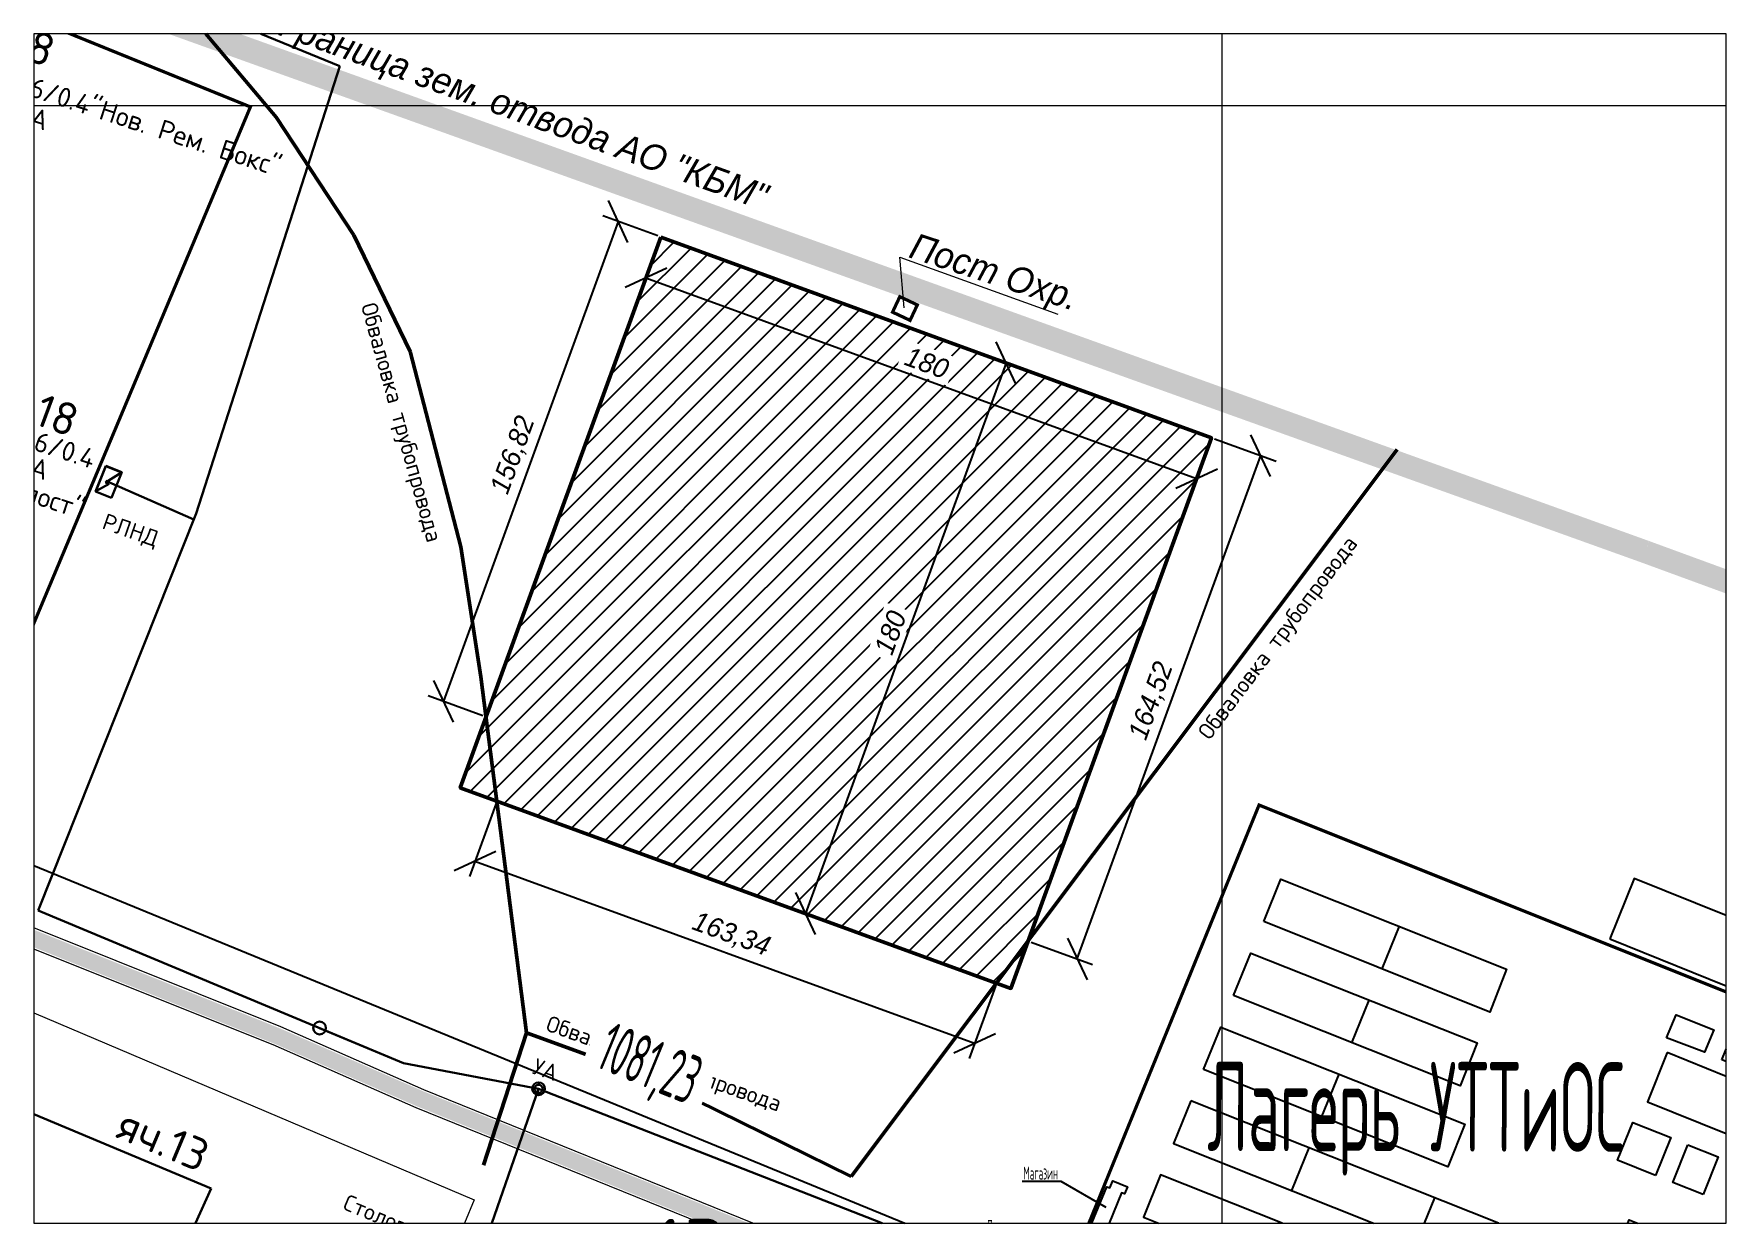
# Paper-space layout 'Лист1' of a CAD drawing. Header units: millimetres. Extents: x 1.6 to 14.8, y 0.6 to 9.9.
# The model-space entities are those that its viewports show. They can reach past a viewport. Long polylines and large blocks are cut down to what shows.
import ezdxf

# ---------------------------------------------------------------- set-up
doc = ezdxf.new("R2010")
doc.units = ezdxf.units.MM
doc.header["$LTSCALE"] = 2
doc.header["$MEASUREMENT"] = 0
doc.header["$PDMODE"] = 2
doc.header["$PDSIZE"] = 5
for name, pattern in [('1', [0]), ('DASHED', [0.75, 0.5, -0.25]), ('HIDDEN2', [4.7625, 3.175, -1.5875])]:
    doc.linetypes.add(name, pattern=pattern)
for name, color, linetype in [('0_ANNOT_Dimensions', 7, 'Continuous'), ('COMPOUND', 3, 'Continuous'), ('CONTROL', 7, 'Continuous'), ('GRID_PULKOVO', 7, 'Continuous'), ('PPLINE_WAT', 7, 'WTR_LINE'), ('ROAD_ASF', 9, 'Continuous'), ('zdanie', 8, '1'), ('жилой блок', 185, '1'), ('Координаты', 7, 'Continuous'), ('мед.пункт', 119, '1'), ('ограждение', 55, 'Continuous'), ('прачка', 187, '1'), ('спорт зал', 117, '1'), ('столовая', 30, '1'), ('фут.поле', 3, '1')]:
    doc.layers.add(name, color=color, linetype=linetype)
for name, color, linetype, lineweight in [('Land lease as of 24.06.2004', 47, 'HIDDEN2', 70), ('Электро', 1, 'Continuous', 30), ('Электроснаб', 1, 'Continuous', 18), ('Электроснабжене', 1, 'Continuous', 18)]:
    doc.layers.add(name, color=color, linetype=linetype, lineweight=lineweight)
doc.styles.add('92051501$0$STANDARD', font='simplex.shx')
doc.styles.add('GeoApp', font='', dxfattribs={"height": 1})
doc.styles.add('Line_GUGK', font='')
doc.styles.get("Standard").update_dxf_attribs({"font": 'isocpeur.ttf', "width": 0.5})
doc.styles.get('GeoApp').set_extended_font_data('D431', italic=True)
doc.styles.get('Line_GUGK').set_extended_font_data('Bm431', italic=True)
doc.linetypes.add('WTR_LINE', pattern='A,0.5,-0.2,["W",92051501$0$STANDARD,S=0.1,R=0,X=-0.1,Y=-0.05],-0.05', length=0.75)
doc.dimstyles.new('ISO-25', dxfattribs={"dimtxt": 15, "dimasz": 10, "dimexe": 5, "dimexo": 5, "dimgap": 5, "dimtad": 1, "dimtxsty": 'Standard', "dimblk": 'OBLIQUE', "dimcen": 50, "dimadec": 0, "dimazin": 0, "dimtfac": 1, "dimtmove": 0, "dimatfit": 3, "dimfxl": 0, "dimarcsym": 0})

# ---------------------------------------------------------------- blocks, each defined once
blk = doc.blocks.new('_Oblique')
at = {"color": 0, "linetype": 'ByBlock', "lineweight": -2}
blk.add_line((-0.5, -0.5), (0.5, 0.5), dxfattribs=at)
blk = doc.blocks.new('*D93')
at = {"color": 0, "lineweight": -2, "transparency": 16777216}
for p, q in [((9523776.98, 5006785.47), (9523768.9, 5006763.3)), ((9523770.61, 5006767.99), (9523924.08, 5006712.09)), ((9523930.45, 5006729.56), (9523922.37, 5006707.39))]:
    blk.add_line(p, q, dxfattribs=at)
at = {"layer": 'DEFPOINTS', "color": 0, "linetype": 'ByBlock', "lineweight": 0, "transparency": 16777216}
for p in [(9523777.32, 5006786.4), (9523930.79, 5006730.5), (9523924.08, 5006712.09)]:
    blk.add_point(p, dxfattribs=at)
at = {"color": 0, "linetype": 'ByBlock', "lineweight": -2, "transparency": 16777216, "xscale": 10, "yscale": 10, "zscale": 10}
for p, rotation in [((9523770.61, 5006767.99), 159.9838227926532), ((9523924.08, 5006712.09), 339.9838227926533)]:
    blk.add_blockref('_Oblique', p, dxfattribs=dict(at, rotation=rotation))
at = {"color": 0, "linetype": 'ByBlock', "lineweight": 0, "transparency": 16777216, "insert": (9523849.26, 5006745.28), "char_height": 6, "attachment_point": 5, "rotation": 339.9838, "style": 'Line_GUGK', "bg_fill": 3, "box_fill_scale": 1.25, "bg_fill_color": 256, "bg_fill_true_color": 13158600, "bg_fill_transparency": 0}
blk.add_mtext('163,34', dxfattribs=at)
blk = doc.blocks.new('*D94')
at = {"color": 0, "lineweight": -2, "transparency": 16777216}
for p, q in [((9523997.76, 5006897.67), (9524016.63, 5006890.8)), ((9523955.61, 5006737.93), (9524011.93, 5006892.51)), ((9523941.44, 5006743.09), (9523960.31, 5006736.22))]:
    blk.add_line(p, q, dxfattribs=at)
at = {"layer": 'DEFPOINTS', "color": 0, "linetype": 'ByBlock', "lineweight": 0, "transparency": 16777216}
for p in [(9523996.82, 5006898.02), (9524011.93, 5006892.51), (9523940.5, 5006743.43)]:
    blk.add_point(p, dxfattribs=at)
at = {"color": 0, "linetype": 'ByBlock', "lineweight": -2, "transparency": 16777216, "xscale": 10, "yscale": 10, "zscale": 10}
for p, rotation in [((9524011.93, 5006892.51), 69.98382279216203), ((9523955.61, 5006737.93), 249.983822792162)]:
    blk.add_blockref('_Oblique', p, dxfattribs=dict(at, rotation=rotation))
at = {"color": 0, "linetype": 'ByBlock', "lineweight": 0, "transparency": 16777216, "insert": (9523978.54, 5006817.13), "char_height": 6, "attachment_point": 5, "rotation": 69.9838, "style": 'Line_GUGK', "bg_fill": 3, "box_fill_scale": 1.25, "bg_fill_color": 256, "bg_fill_true_color": 13158600, "bg_fill_transparency": 0}
blk.add_mtext('164,52', dxfattribs=at)
blk = doc.blocks.new('*D96')
at = {"color": 0, "lineweight": -2, "transparency": 16777216}
for p, q in [((9523814.59, 5006964.4), (9523760.91, 5006817.05)), ((9523826.75, 5006959.97), (9523809.89, 5006966.11)), ((9523773.07, 5006812.62), (9523756.21, 5006818.77))]:
    blk.add_line(p, q, dxfattribs=at)
at = {"layer": 'DEFPOINTS', "color": 0, "linetype": 'ByBlock', "lineweight": 0, "transparency": 16777216}
for p in [(9523827.69, 5006959.63), (9523760.91, 5006817.05), (9523774.01, 5006812.28)]:
    blk.add_point(p, dxfattribs=at)
at = {"color": 0, "linetype": 'ByBlock', "lineweight": -2, "transparency": 16777216, "xscale": 10, "yscale": 10, "zscale": 10}
for p, rotation in [((9523814.59, 5006964.4), 69.98382279340841), ((9523760.91, 5006817.05), 249.9838227934084)]:
    blk.add_blockref('_Oblique', p, dxfattribs=dict(at, rotation=rotation))
at = {"color": 0, "linetype": 'ByBlock', "lineweight": 0, "transparency": 16777216, "insert": (9523782.51, 5006892.63), "char_height": 6, "attachment_point": 5, "rotation": 69.9838, "style": 'Line_GUGK', "bg_fill": 3, "box_fill_scale": 1.25, "bg_fill_color": 256, "bg_fill_true_color": 13158600, "bg_fill_transparency": 0}
blk.add_mtext('156,82', dxfattribs=at)
blk = doc.blocks.new('*D97')
at = {"color": 0, "lineweight": -2, "transparency": 16777216}
for p, q in [((9523827.35, 5006958.69), (9523821.42, 5006942.42)), ((9523823.13, 5006947.11), (9523992.26, 5006885.5)), ((9523996.48, 5006897.08), (9523990.55, 5006880.8))]:
    blk.add_line(p, q, dxfattribs=at)
at = {"layer": 'DEFPOINTS', "color": 0, "linetype": 'ByBlock', "lineweight": 0, "transparency": 16777216}
for p in [(9523827.69, 5006959.63), (9523996.82, 5006898.02), (9523992.26, 5006885.5)]:
    blk.add_point(p, dxfattribs=at)
at = {"color": 0, "linetype": 'ByBlock', "lineweight": -2, "transparency": 16777216, "xscale": 10, "yscale": 10, "zscale": 10}
for p, rotation in [((9523823.13, 5006947.11), 159.9838227928883), ((9523992.26, 5006885.5), 339.9838227928882)]:
    blk.add_blockref('_Oblique', p, dxfattribs=dict(at, rotation=rotation))
at = {"color": 0, "linetype": 'ByBlock', "lineweight": 0, "transparency": 16777216, "insert": (9523909.41, 5006921.01), "char_height": 6, "attachment_point": 5, "rotation": 339.9838, "style": 'Line_GUGK', "bg_fill": 3, "box_fill_scale": 1.25, "bg_fill_color": 256, "bg_fill_true_color": 13158600, "bg_fill_transparency": 0}
blk.add_mtext('180', dxfattribs=at)
blk = doc.blocks.new('*D98')
at = {"color": 0, "lineweight": -2, "transparency": 16777216}
for p, q in [((9523929.41, 5006922.57), (9523938.4, 5006919.3)), ((9523933.71, 5006921.01), (9523872.09, 5006751.88)), ((9523867.8, 5006753.44), (9523876.79, 5006750.17))]:
    blk.add_line(p, q, dxfattribs=at)
at = {"layer": 'DEFPOINTS', "color": 0, "linetype": 'ByBlock', "lineweight": 0, "transparency": 16777216}
for p in [(9523928.47, 5006922.91), (9523866.86, 5006753.79), (9523872.09, 5006751.88)]:
    blk.add_point(p, dxfattribs=at)
at = {"color": 0, "linetype": 'ByBlock', "lineweight": -2, "transparency": 16777216, "xscale": 10, "yscale": 10, "zscale": 10}
for p, rotation in [((9523933.71, 5006921.01), 69.9838227926853), ((9523872.09, 5006751.88), 249.9838227926853)]:
    blk.add_blockref('_Oblique', p, dxfattribs=dict(at, rotation=rotation))
at = {"color": 0, "linetype": 'ByBlock', "lineweight": 0, "transparency": 16777216, "insert": (9523898.2, 5006838.15), "char_height": 6, "attachment_point": 5, "rotation": 69.9838, "style": 'Line_GUGK', "bg_fill": 3, "box_fill_scale": 1.25, "bg_fill_color": 256, "bg_fill_true_color": 13158600, "bg_fill_transparency": 0}
blk.add_mtext('180', dxfattribs=at)
blk = doc.blocks.new('A$C53fd71da')
at = {"layer": 'CONTROL', "color": 6, "lineweight": 50}
blk.add_lwpolyline([(0, 12.31), (-10.66, -6.15), (10.66, -6.15)], close=True, dxfattribs=at)
at = {"layer": 'CONTROL', "color": 6, "lineweight": 5, "const_width": 1}
blk.add_lwpolyline([(-0.5, 0, 1), (0.5, 0, 1)], format="xyb", close=True, dxfattribs=at)
at = {"layer": 'CONTROL', "color": 6, "lineweight": 50}
blk.add_point((0, 0), dxfattribs=at)
blk = doc.blocks.new('*D107')
at = {"layer": '0_ANNOT_Dimensions', "color": 0, "lineweight": -2, "transparency": 16777216}
for p, q in [((9523314.06, 5006886.19), (9523320.3, 5006901.39)), ((9523318.4, 5006896.76), (9524318.55, 5006485.95)), ((9524314.21, 5006475.39), (9524320.45, 5006490.58))]:
    blk.add_line(p, q, dxfattribs=at)
at = {"layer": 'DEFPOINTS', "color": 0, "lineweight": 25, "transparency": 16777216}
for p in [(9523312.16, 5006881.57), (9524318.55, 5006485.95), (9524312.31, 5006470.76)]:
    blk.add_point(p, dxfattribs=at)
at = {"layer": '0_ANNOT_Dimensions', "color": 0, "lineweight": -2, "transparency": 16777216, "xscale": 10, "yscale": 10, "zscale": 10}
for p, rotation in [((9523318.4, 5006896.76), 157.6697679268706), ((9524318.55, 5006485.95), 337.6697679268705)]:
    blk.add_blockref('_Oblique', p, dxfattribs=dict(at, rotation=rotation))
at = {"layer": '0_ANNOT_Dimensions', "color": 0, "lineweight": 25, "transparency": 16777216, "insert": (9523823.79, 5006704.31), "char_height": 15, "attachment_point": 5, "rotation": 337.6698, "bg_fill": 3, "box_fill_scale": 1.25, "bg_fill_color": 256, "bg_fill_true_color": 13158600, "bg_fill_transparency": 0}
blk.add_mtext('1081,23', dxfattribs=at)
blk = doc.blocks.new('*D108')
at = {"layer": '0_ANNOT_Dimensions', "color": 0, "lineweight": -2, "transparency": 16777216}
for p, q in [((9522897.82, 5006770.66), (9522881.49, 5006732.24)), ((9522883.44, 5006736.84), (9524304.47, 5006132.63)), ((9524318.85, 5006166.44), (9524302.51, 5006128.03))]:
    blk.add_line(p, q, dxfattribs=at)
at = {"layer": 'DEFPOINTS', "color": 0, "lineweight": 25, "transparency": 16777216}
for p in [(9522899.78, 5006775.26), (9524320.81, 5006171.05), (9524304.47, 5006132.63)]:
    blk.add_point(p, dxfattribs=at)
at = {"layer": '0_ANNOT_Dimensions', "color": 0, "lineweight": -2, "transparency": 16777216, "xscale": 10, "yscale": 10, "zscale": 10}
for p, rotation in [((9522883.44, 5006736.84), 156.9651309655296), ((9524304.47, 5006132.63), 336.9651309655296)]:
    blk.add_blockref('_Oblique', p, dxfattribs=dict(at, rotation=rotation))
at = {"layer": '0_ANNOT_Dimensions', "color": 0, "lineweight": 25, "transparency": 16777216, "insert": (9523599.44, 5006447.62), "char_height": 15, "attachment_point": 5, "rotation": 336.9651, "bg_fill": 3, "box_fill_scale": 1.25, "bg_fill_color": 256, "bg_fill_true_color": 13158600, "bg_fill_transparency": 0}
blk.add_mtext('1544,15', dxfattribs=at)

msp = doc.modelspace()

# ---------------------------------------------------------------- hatches: boundary and pattern name
at = {"linetype": 'Continuous'}
h = msp.add_hatch(dxfattribs=at)
h.set_pattern_fill('_USER', color=1, scale=5, angle=45, pattern_type=0)
h.set_pattern_definition([(45, (-20.8386, 4.6274), (-3.535533906, 3.535533906), [])])
h.paths.add_polyline_path([(9523827.69065, 5006959.6272), (9523766.07927, 5006790.49992), (9523935.20656, 5006728.88854), (9523996.81794, 5006898.01582)])

# ---------------------------------------------------------------- linework, layer by layer
at = {"color": 24, "linetype": 'ByBlock', "lineweight": 50}
for p, q in [((9523709.51386, 5006996.48059), (9523674.38441, 5007038.22221)), ((9523733.38676, 5006960.24802), (9523709.51386, 5006996.48059)), ((9523750.751, 5006924.49), (9523733.38676, 5006960.24802)), ((9523766.28109, 5006864.48665), (9523750.751, 5006924.49)), ((9523772.44456, 5006824.55739), (9523766.28109, 5006864.48665)), ((9523886.178, 5006671.093), (9523825.0348, 5006701.22746))]:
    msp.add_line(p, q, dxfattribs=at)
at = {"linetype": 'ByBlock', "lineweight": 0}
for p, q in [((9523902.40172, 5006937.92671), (9523901.12963, 5006953.4635)), ((9523901.12963, 5006953.4635), (9523949.6122, 5006935.94932))]:
    msp.add_line(p, q, dxfattribs=at)
at = {"color": 0}
msp.add_line((9523950.65354, 5006669.57137), (9523938.69751, 5006669.55469), dxfattribs=at)
msp.add_line((9523964.4592, 5006661.63002, 0.54313), (9523950.65354, 5006669.57137))
at = {"color": 1, "linetype": 'ByBlock', "lineweight": 50}
msp.add_lwpolyline([(9523827.69065, 5006959.6272), (9523766.07927, 5006790.49992), (9523935.20656, 5006728.88854), (9523996.81794, 5006898.01582)], close=True, dxfattribs=at)
at = {"color": 3, "linetype": 'ByBlock', "lineweight": -2, "ltscale": 50, "elevation": -23.76}
msp.add_lwpolyline([(9524119.12938, 5006744.10624), (9524177.55299, 5006720.53331), (9524185.03645, 5006739.08049), (9524126.61285, 5006762.65341)], close=True, dxfattribs=at)
at = {"color": 0, "elevation": 0.54313}
msp.add_lwpolyline([(9523960.04246, 5006656.67746), (9523964.64131, 5006667.97749), (9523965.56754, 5006667.60054), (9523966.47224, 5006669.82349), (9523971.01077, 5006667.97641), (9523970.10608, 5006665.75346), (9523969.17985, 5006666.13041), (9523964.581, 5006654.83039), (9523960.04246, 5006656.67746)], dxfattribs=at)
at = {"layer": 'COMPOUND', "lineweight": 0, "const_width": 1}
msp.add_lwpolyline([(9523429.237, 5006849.055), (9523446.237, 5006894.355), (9523395.437, 5006915.355), (9523466.837, 5007094.855), (9523701.64638, 5006999.60223), (9523606.6179, 5006772.9946), (9523429.237, 5006849.055)], dxfattribs=at)
msp.add_lwpolyline([(9523901.09207, 5006941.31863), (9523906.47295, 5006938.79379), (9523904.24681, 5006934.04948), (9523898.86593, 5006936.57432)], close=True, dxfattribs=at)
at = {"layer": 'GRID_PULKOVO', "lineweight": 0}
for p, q in [((9524000, 5011000), (9524000, 4992000)), ((9519000, 5007000), (9533000, 5007000))]:
    msp.add_line(p, q, dxfattribs=at)
at = {"layer": 'Land lease as of 24.06.2004', "color": 35, "linetype": 'DASHED', "lineweight": 0, "ltscale": 5, "const_width": 7}
for points in [[(9524130, 5006863), (9523371.76022, 5007135.84434)], [(9524130, 5006863), (9523386, 5007130)], [(9524130, 5006863), (9524380.42, 5006771.22)]]:
    msp.add_lwpolyline(points, dxfattribs=at)
at = {"layer": 'PPLINE_WAT', "color": 5, "lineweight": 0, "ltscale": 20}
msp.add_lwpolyline([(9523581.30342, 5006744.28931), (9523770.403, 5006663.971), (9523682.176, 5006452.463)], dxfattribs=at)
at = {"layer": 'ROAD_ASF', "color": 8, "lineweight": 0, "const_width": 5}
msp.add_lwpolyline([(9524210.52931, 5006221.1802), (9524247.57311, 5006289.06783), (9524268.60548, 5006338.26024), (9524293.31878, 5006390.58136), (9524310.33672, 5006428.29839), (9524309.35286, 5006468.77954), (9524236.04314, 5006500.82822), (9524173.76616, 5006526.05062), (9524117.80171, 5006548.86999), (9524058.88846, 5006573.25861), (9524016.65496, 5006590.421), (9523897.3215, 5006636.78169), (9523753.71169, 5006695.0093), (9523709.78722, 5006714.29558), (9523625.91282, 5006747.90004), (9523311.5592, 5006878.56995), (9523269.12538, 5006878.63964)], dxfattribs=at)
at = {"layer": 'ROAD_ASF', "lineweight": 0}
for points in [[(9524213.16276, 5006219.74322), (9524250.27521, 5006287.75666), (9524271.34197, 5006337.02949), (9524296.04257, 5006389.32371), (9524313.35245, 5006427.68777), (9524312.30554, 5006470.76287), (9524237.20728, 5006503.59345), (9524174.89885, 5006528.82856), (9524118.9492, 5006551.64186), (9524060.02692, 5006576.03422), (9524017.76292, 5006593.209), (9523898.44871, 5006639.56186), (9523754.91778, 5006697.75618), (9523710.94844, 5006717.06216), (9523627.06433, 5006750.67024), (9523312.16041, 5006881.56891), (9523271.75252, 5006881.63964)], [(9524207.89585, 5006222.61718), (9524244.871, 5006290.379), (9524265.869, 5006339.491), (9524290.595, 5006391.839), (9524307.321, 5006428.909), (9524306.576, 5006459.562), (9524291.029, 5006473.516), (9524234.879, 5006498.063), (9524172.64, 5006523.27), (9524116.669, 5006546.092), (9524057.75, 5006570.483), (9524015.547, 5006587.633), (9523896.235, 5006633.985), (9523752.584, 5006692.228), (9523708.626, 5006711.529), (9523624.797, 5006745.115), (9523310.958, 5006875.571), (9523271.74202, 5006875.63965)]]:
    msp.add_lwpolyline(points, dxfattribs=at)
at = {"layer": 'zdanie', "color": 3, "linetype": 'Continuous', "const_width": 1, "elevation": -23.911}
msp.add_lwpolyline([(9524249.5057, 5006527.6239), (9523955.1562, 5006646.939), (9524011.4231, 5006785.1948), (9524178.1317, 5006718.4959), (9524157.31108, 5006668.28995), (9524260.81813, 5006627.11227), (9524259.65964, 5006624.27616), (9524250.83426, 5006600.46962), (9524281.4097, 5006587.1659), (9524272.0557, 5006566.1319), (9524265.6637, 5006568.8089), (9524249.5057, 5006527.6239)], dxfattribs=at)
at = {"layer": 'жилой блок', "color": 9, "linetype": 'Continuous'}
for points, elevation in [([(9524012.8992, 5006749.4656), (9524018.1191, 5006762.4376), (9524087.4267, 5006734.802), (9524082.3323, 5006721.5387), (9524012.8992, 5006749.4656)], -24.0597), ([(9524049.19324, 5006734.86766), (9524054.5623, 5006748.0358)], -22.7103), ([(9524003.622, 5006726.6986), (9524008.8803, 5006739.6702), (9524078.4234, 5006712.1693), (9524073.2071, 5006698.9469), (9524003.622, 5006726.6986)], -24.0421), ([(9524039.95444, 5006712.20862), (9524045.28204, 5006725.27509)], -22.7103), ([(9523994.4087, 5006703.9883), (9523999.649, 5006716.9771), (9524074.6426, 5006687.1403), (9524069.4507, 5006674.0768), (9523994.4087, 5006703.9883)], -24.0215), ([(9524030.70402, 5006689.5211), (9524036.00161, 5006702.51393)], -22.7103), ([(9523990.4364, 5006694.3327), (9523985.1948, 5006681.2985), (9524093.4282, 5006638.0599), (9524098.6976, 5006651.3177), (9523990.4364, 5006694.3327)], -24.0489), ([(9524021.44651, 5006666.81616), (9524026.77838, 5006679.89308)], -22.7103), ([(9524084.5537, 5006615.4386), (9524089.6658, 5006628.5119), (9523981.1415, 5006671.6271), (9523975.9177, 5006658.6417), (9524084.5537, 5006615.4386)], -24.0922), ([(9524059.98523, 5006651.42017), (9524065.45973, 5006664.52397)], -23.2181), ([(9524012.22614, 5006644.20232), (9524017.51593, 5006657.17604)], -22.7103)]:
    msp.add_lwpolyline(points, dxfattribs=dict(at, elevation=elevation))
at = {"layer": 'мед.пункт', "color": 9, "linetype": 'Continuous'}
for points, elevation in [([(9524147.8461, 5006665.5595), (9524138.487, 5006669.2506), (9524143.0983, 5006680.8115)], -24.1975), ([(9524143.0983, 5006680.8115), (9524152.4574, 5006677.1204), (9524147.8461, 5006665.5595)], -24.2223)]:
    msp.add_lwpolyline(points, dxfattribs=dict(at, elevation=elevation))
at = {"layer": 'прачка', "color": 9, "linetype": 'Continuous', "elevation": -24.1884}
msp.add_lwpolyline([(9524133.1444, 5006671.4245), (9524121.5593, 5006676.1308), (9524126.2534, 5006687.6671), (9524137.8675, 5006683.1092), (9524133.1444, 5006671.4245)], dxfattribs=at)
at = {"layer": 'спорт зал', "color": 9, "linetype": 'Continuous'}
for points, elevation in [([(9524136.5957, 5006713.7487), (9524139.4971, 5006720.7397), (9524151.1304, 5006716.1796), (9524148.2526, 5006709.2681), (9524136.5957, 5006713.7487)], -24.1183), ([(9524153.548, 5006706.9679), (9524156.3954, 5006714.0701), (9524168.0406, 5006709.4718), (9524165.30244, 5006702.27419), (9524153.548, 5006706.9679)], -24.9222)]:
    msp.add_lwpolyline(points, dxfattribs=dict(at, elevation=elevation))
at = {"layer": 'столовая', "color": 9, "linetype": 'Continuous', "elevation": -23.2947}
msp.add_lwpolyline([(9524100.5513, 5006596.2954), (9524125.0786, 5006657.8098), (9524138.3729, 5006652.5737)], dxfattribs=at)
at = {"layer": 'фут.поле', "color": 9, "linetype": 'Continuous', "elevation": -24.2178}
msp.add_lwpolyline([(9524136.8139, 5006709.1919), (9524130.7416, 5006694.0381), (9524157.6886, 5006683.1326), (9524163.8304, 5006698.2416), (9524136.8139, 5006709.1919)], dxfattribs=at)
at = {"layer": 'Электро'}
for p, q in [((9523699.68568, 5007024.1297, 0), (9523705.34972, 5007041.56182, 0)), ((9523654.05084, 5006881.47566), (9523657.23253, 5006889.38399)), ((9523657.25966, 5006889.32034), (9523654.16248, 5006881.62206)), ((9523657.12335, 5006884.29832), (9523662.07758, 5006887.30783)), ((9523657.23253, 5006889.38399), (9523662.13678, 5006887.41091)), ((9523662.07758, 5006887.30783), (9523657.25966, 5006889.32034)), ((9523662.13678, 5006887.41091), (9523658.95509, 5006879.50257)), ((9523658.95509, 5006879.50257), (9523654.05084, 5006881.47566)), ((9523654.16248, 5006881.62206), (9523658.22516, 5006883.85504)), ((9523658.22516, 5006883.85504), (9523657.12335, 5006884.29832)), ((9523570.82331, 5006717.22541, 0), (9523689.61556, 5006667.39344, 0)), ((9523748.65854, 5006705.94864, 0), (9523790.16137, 5006698.04918)), ((9523750.61718, 5006584.68712, 0), (9523790.16137, 5006698.04918)), ((9523790.16137, 5006698.04918), (9523992.05396, 5006619.06526)), ((9523689.61556, 5006667.39344, 0), (9523673.3145, 5006631.23616, 0))]:
    msp.add_line(p, q, dxfattribs=at)
at = {"layer": 'Электро', "ltscale": 25}
msp.add_line((9523722.89929, 5006716.71583, 0), (9523748.65854, 5006705.94864, 0), dxfattribs=at)
at = {"layer": 'Электро'}
for centre in [(9523722.89929, 5006716.71583, 0), (9523790.16137, 5006698.04918)]:
    msp.add_circle(centre, 1.95326, dxfattribs=at)
at = {"layer": 'Электро', "ltscale": 25}
for start, end in [(342, 162), (162, 342)]:
    msp.add_arc((9523790.16137, 5006698.04918), 1.25, start, end, dxfattribs=at)
at = {"layer": 'Электроснаб', "color": 1, "linetype": 'ByBlock', "lineweight": 0}
for p, q in [((9523699.68568, 5007024.1297, 0), (9523705.34972, 5007041.56182, 0)), ((9523654.05084, 5006881.47566), (9523657.23253, 5006889.38399)), ((9523657.25966, 5006889.32034), (9523654.16248, 5006881.62206)), ((9523657.12335, 5006884.29832), (9523662.07758, 5006887.30783)), ((9523657.23253, 5006889.38399), (9523662.13678, 5006887.41091)), ((9523662.07758, 5006887.30783), (9523657.25966, 5006889.32034)), ((9523662.13678, 5006887.41091), (9523658.95509, 5006879.50257)), ((9523658.95509, 5006879.50257), (9523654.05084, 5006881.47566)), ((9523654.16248, 5006881.62206), (9523658.22516, 5006883.85504)), ((9523658.22516, 5006883.85504), (9523657.12335, 5006884.29832)), ((9523748.65854, 5006705.94864, 0), (9523790.16137, 5006698.04918)), ((9523750.61718, 5006584.68712, 0), (9523790.16137, 5006698.04918)), ((9523790.16137, 5006698.04918), (9523992.05396, 5006619.06526))]:
    msp.add_line(p, q, dxfattribs=at)
at = {"layer": 'Электроснаб', "color": 1, "linetype": 'ByBlock', "lineweight": 0, "ltscale": 25}
msp.add_line((9523722.89929, 5006716.71583, 0), (9523748.65854, 5006705.94864, 0), dxfattribs=at)
at = {"layer": 'Электроснаб', "color": 1, "linetype": 'ByBlock', "lineweight": 0}
for centre in [(9523722.89929, 5006716.71583, 0), (9523790.16137, 5006698.04918)]:
    msp.add_circle(centre, 1.95326, dxfattribs=at)
at = {"layer": 'Электроснаб', "color": 1, "linetype": 'ByBlock', "lineweight": 0, "ltscale": 25}
for start, end in [(342, 162), (162, 342)]:
    msp.add_arc((9523790.16137, 5006698.04918), 1.25, start, end, dxfattribs=at)
at = {"layer": 'Электроснабжене', "color": 1, "linetype": 'ByBlock', "lineweight": 30}
for p, q in [((9523457.76209, 5007122.54433, 0), (9523729.15195, 5007012.14281, 0)), ((9523685.02598, 5006874.74553), (9523729.15195, 5007012.14281, 0)), ((9523684.30344, 5006872.93082), (9523657.20304, 5006884.74742)), ((9523636.48435, 5006752.82962), (9523685.02598, 5006874.74553))]:
    msp.add_line(p, q, dxfattribs=at)
at = {"layer": 'Электроснабжене', "color": 1, "linetype": 'ByBlock', "lineweight": 0}
for p, q in [((9523699.68568, 5007024.1297, 0), (9523705.34972, 5007041.56182, 0)), ((9523654.05084, 5006881.47566), (9523657.23253, 5006889.38399)), ((9523657.25966, 5006889.32034), (9523654.16248, 5006881.62206)), ((9523657.12335, 5006884.29832), (9523662.07758, 5006887.30783)), ((9523657.23253, 5006889.38399), (9523662.13678, 5006887.41091)), ((9523662.07758, 5006887.30783), (9523657.25966, 5006889.32034)), ((9523662.13678, 5006887.41091), (9523658.95509, 5006879.50257)), ((9523658.95509, 5006879.50257), (9523654.05084, 5006881.47566)), ((9523654.16248, 5006881.62206), (9523658.22516, 5006883.85504)), ((9523658.22516, 5006883.85504), (9523657.12335, 5006884.29832)), ((9523748.65854, 5006705.94864, 0), (9523790.16137, 5006698.04918)), ((9523750.61718, 5006584.68712, 0), (9523790.16137, 5006698.04918)), ((9523790.16137, 5006698.04918), (9523992.05396, 5006619.06526))]:
    msp.add_line(p, q, dxfattribs=at)
at = {"layer": 'Электроснабжене', "color": 1, "linetype": 'ByBlock', "lineweight": 30, "ltscale": 25}
msp.add_line((9523636.48435, 5006752.82962), (9523748.65854, 5006705.94864, 0), dxfattribs=at)
at = {"layer": 'Электроснабжене', "color": 1, "linetype": 'ByBlock', "lineweight": 0}
for centre in [(9523722.89929, 5006716.71583, 0), (9523790.16137, 5006698.04918)]:
    msp.add_circle(centre, 1.95326, dxfattribs=at)
at = {"layer": 'Электроснабжене', "color": 1, "linetype": 'ByBlock', "lineweight": 0, "ltscale": 25}
for start, end in [(342, 162), (162, 342)]:
    msp.add_arc((9523790.16137, 5006698.04918), 1.25, start, end, dxfattribs=at)

# ---------------------------------------------------------------- block references
at = {"layer": 'CONTROL', "color": 6, "lineweight": 5}
msp.add_blockref('A$C53fd71da', (9523814.05, 5006644.26), dxfattribs=at)

# ---------------------------------------------------------------- texts
at = {"linetype": 'ByBlock', "lineweight": 0, "style": 'GeoApp'}
msp.add_text('Пост Охр.', height=8, rotation=342, dxfattribs=at).set_placement((9523903.47409, 5006953.49719, 0))
at = {"color": 3, "linetype": 'ByBlock', "lineweight": 80, "ltscale": 80, "width": 0.5}
msp.add_text('Лагерь УТТиОС', height=27.4619896, rotation=359.873165, dxfattribs=at).set_placement((9523995.55046, 5006678.95725, -23.76))
at = {"layer": 'CONTROL', "color": 7}
msp.add_text('13', height=20, dxfattribs=at).set_placement((9523824.71076, 5006638.10501))
at = {"layer": 'ограждение', "color": 0, "linetype": 'Continuous', "char_height": 4, "attachment_point": 1, "rotation": 0.1227115}
for s, insert in [('Магазин ', (9523939.04149, 5006674.16157)), ('Парикмахерская', (9523927.90961, 5006657.6925, 0.62087))]:
    msp.add_mtext_dynamic_manual_height_columns(s, width=0.1236428, gutter_width=1, heights=[0], dxfattribs=dict(at, insert=insert))
at = {"layer": 'Электро'}
for s, height, rotation, p in [('яч.18', 10, 339.7236877, (9523612.03599, 5007021.60021, 0)), ('КТП-6/0.4"Нов. Рем. Бокс"', 6, 342, (9523615.982, 5007008.64005, 0)), ('250кВА', 6, 342, (9523612.7288, 5007000.62155, 0)), ('яч.18', 10, 339.6751043, (9523619.23511, 5006908.07072, 0)), ('КТП-6/0.4', 6, 342, (9523617.33092, 5006899.92587, 0)), ('160кВА', 6, 342, (9523613.84247, 5006892.89803, 0)), ('"Свар.пост"', 6, 342, (9523610.56135, 5006885.58637, 0)), ('РЛНД', 5, 340.7667046, (9523655.75295, 5006870.18382, 0)), ('УА', 5, 340.7667046, (9523787.9478, 5006702.80419, 0)), ('яч.13', 10, 337.2572405, (9523659.88066, 5006683.27397, 0)), ('Столовая MC', 5, 337.2572405, (9523729.69676, 5006661.21951, 0))]:
    msp.add_text(s, height=height, rotation=rotation, dxfattribs=at).set_placement(p)
at = {"layer": 'Электроснаб', "color": 1, "linetype": 'ByBlock', "lineweight": 0}
for s, height, rotation, p in [('яч.18', 10, 339.7236877, (9523612.03599, 5007021.60021, 0)), ('КТП-6/0.4"Нов. Рем. Бокс"', 6, 342, (9523615.982, 5007008.64005, 0)), ('250кВА', 6, 342, (9523612.7288, 5007000.62155, 0)), ('яч.18', 10, 339.6751043, (9523619.23511, 5006908.07072, 0)), ('КТП-6/0.4', 6, 342, (9523617.33092, 5006899.92587, 0)), ('160кВА', 6, 342, (9523613.84247, 5006892.89803, 0)), ('"Свар.пост"', 6, 342, (9523610.56135, 5006885.58637, 0)), ('РЛНД', 5, 340.7667046, (9523655.75295, 5006870.18382, 0)), ('УА', 5, 340.7667046, (9523787.9478, 5006702.80419, 0)), ('Столовая MC', 5, 337.2572405, (9523729.69676, 5006661.21951, 0))]:
    msp.add_text(s, height=height, rotation=rotation, dxfattribs=at).set_placement(p)
at = {"layer": 'Электроснабжене', "color": 1, "linetype": 'ByBlock', "lineweight": 0}
for s, height, rotation, p in [('яч.18', 10, 339.7236877, (9523612.03599, 5007021.60021, 0)), ('КТП-6/0.4"Нов. Рем. Бокс"', 6, 342, (9523615.982, 5007008.64005, 0)), ('250кВА', 6, 342, (9523612.7288, 5007000.62155, 0)), ('яч.18', 10, 339.6751043, (9523619.23511, 5006908.07072, 0)), ('КТП-6/0.4', 6, 342, (9523617.33092, 5006899.92587, 0)), ('160кВА', 6, 342, (9523613.84247, 5006892.89803, 0)), ('"Свар.пост"', 6, 342, (9523610.56135, 5006885.58637, 0)), ('РЛНД', 5, 340.7667046, (9523655.75295, 5006870.18382, 0)), ('УА', 5, 340.7667046, (9523787.9478, 5006702.80419, 0))]:
    msp.add_text(s, height=height, rotation=rotation, dxfattribs=at).set_placement(p)

# ---------------------------------------------------------------- next in the draw order: dimensions: what is measured, and where the dimension line sits
at = {"linetype": 'ByBlock', "lineweight": 0}
for p1, p2, distance, picture, middle in [((9523940.50453, 5006743.43182), (9523996.81794, 5006898.01582), -16.0811, '*D94', (9523978.53608, 5006817.12651)), ((9523777.32059, 5006786.40481), (9523930.79063, 5006730.49721), -19.59428, '*D93', (9523849.25579, 5006745.2752))]:
    dim = msp.add_aligned_dim(p1=p1, p2=p2, distance=distance, dimstyle='ISO-25', override={"dimtxt": 6, "dimexo": 1, "dimgap": 2, "dimtxsty": 'Line_GUGK', "dimfxl": 3, "dimtfill": 1}, dxfattribs=at)
    dim.commit()
    dim.dimension.update_dxf_attribs({"geometry": picture, "text_midpoint": middle})

# ---------------------------------------------------------------- next in the draw order: linework, layer by layer
at = {"color": 24, "linetype": 'ByBlock', "lineweight": 50}
for p, q in [((9523886.178, 5006671.093), (9524053.848, 5006894.355)), ((9523786.412, 5006715.269), (9523772.44456, 5006824.55739)), ((9523786.412, 5006715.269), (9523773.22778, 5006674.56533)), ((9523825.0348, 5006701.22746), (9523786.412, 5006715.269))]:
    msp.add_line(p, q, dxfattribs=at)

# ---------------------------------------------------------------- next in the draw order: texts
at = {"color": 24, "linetype": 'ByBlock', "lineweight": 0}
for rotation, p in [(52.9681175, (9523996.21814, 5006804.83881, 0)), (340.7667046, (9523792.02431, 5006715.98329, 0))]:
    msp.add_text('Обваловка трубопровода', height=5, rotation=rotation, dxfattribs=at).set_placement(p)

# ---------------------------------------------------------------- next in the draw order: dimensions: what is measured, and where the dimension line sits
at = {"linetype": 'ByBlock', "lineweight": 0}
dim = msp.add_aligned_dim(p1=(9523827.69065, 5006959.6272), p2=(9523774.01362, 5006812.28023), distance=-13.94754, dimstyle='ISO-25', override={"dimtxt": 6, "dimasz": 10, "dimexo": 1, "dimgap": 2, "dimtxsty": 'Line_GUGK', "dimfxl": 3, "dimtfill": 1}, dxfattribs=at)
dim.commit()
dim.dimension.update_dxf_attribs({"geometry": '*D96', "text_midpoint": (9523782.5122, 5006892.63477)})

# ---------------------------------------------------------------- next in the draw order: texts
at = {"linetype": 'ByBlock', "lineweight": 40, "style": 'GeoApp'}
msp.add_text('Граница зем. отвода АО "КБМ"', height=8, rotation=340.0781388, dxfattribs=at).set_placement((9523709.87703, 5007021.80754, 0))
at = {"color": 24, "linetype": 'ByBlock', "lineweight": 0}
msp.add_text('Обваловка трубопровода', height=5, rotation=285.6322955, dxfattribs=at).set_placement((9523735.50815, 5006938.6214, 0))

# ---------------------------------------------------------------- next in the draw order: dimensions: what is measured, and where the dimension line sits
at = {"linetype": 'ByBlock', "lineweight": 0}
dim = msp.add_aligned_dim(p1=(9523827.69065, 5006959.6272), p2=(9523996.81794, 5006898.01582), distance=-13.31784, dimstyle='ISO-25', override={"dimtxt": 6, "dimexo": 1, "dimgap": 2, "dimtxsty": 'Line_GUGK', "dimfxl": 3, "dimtfill": 1}, dxfattribs=at)
dim.commit()
dim.dimension.update_dxf_attribs({"geometry": '*D97', "text_midpoint": (9523909.40722, 5006921.0061)})

# ---------------------------------------------------------------- next in the draw order: dimensions: what is measured, and where the dimension line sits
dim = msp.add_aligned_dim(p1=(9523928.4694, 5006922.91451), p2=(9523866.85802, 5006753.78723), distance=5.57281, dimstyle='ISO-25', override={"dimtxt": 6, "dimexo": 1, "dimgap": 2, "dimtxsty": 'Line_GUGK', "dimfxl": 3, "dimtfill": 1}, dxfattribs=at)
dim.commit()
dim.dimension.update_dxf_attribs({"geometry": '*D98', "text_midpoint": (9523898.20192, 5006838.1548)})

# ---------------------------------------------------------------- next in the draw order: dimensions: what is measured, and where the dimension line sits
at = {"layer": '0_ANNOT_Dimensions', "lineweight": 25}
dim = msp.add_aligned_dim(p1=(9523312.16041, 5006881.56891), p2=(9524312.30554, 5006470.76287), distance=16.42331, dimstyle='ISO-25', override={"dimtfill": 1}, dxfattribs=at)
dim.commit()
dim.dimension.update_dxf_attribs({"geometry": '*D107', "text_midpoint": (9523823.79214, 5006704.30774)})

# ---------------------------------------------------------------- next in the draw order: dimensions: what is measured, and where the dimension line sits
dim = msp.add_aligned_dim(p1=(9522899.77955, 5006775.25724), p2=(9524320.80617, 5006171.04633), distance=-41.74576, dimstyle='ISO-25', override={"dimtfill": 1}, dxfattribs=at)
dim.commit()
dim.dimension.update_dxf_attribs({"geometry": '*D108', "text_midpoint": (9523599.43618, 5006447.61828)})

psp = doc.layouts.new('Лист1')

# ---------------------------------------------------------------- viewports
at = {"layer": 'Координаты', "color": 6, "linetype": 'ByBlock', "lineweight": 0, "view_target_point": (9538876.6654, 4998371.21439)}
psp.add_viewport(center=(8.185, 5.261), size=(13.26, 9.31872), view_center_point=(-14981.66276, 8468.19782), view_height=365.2498238, dxfattribs=at)

doc.saveas('drawing.dxf')
